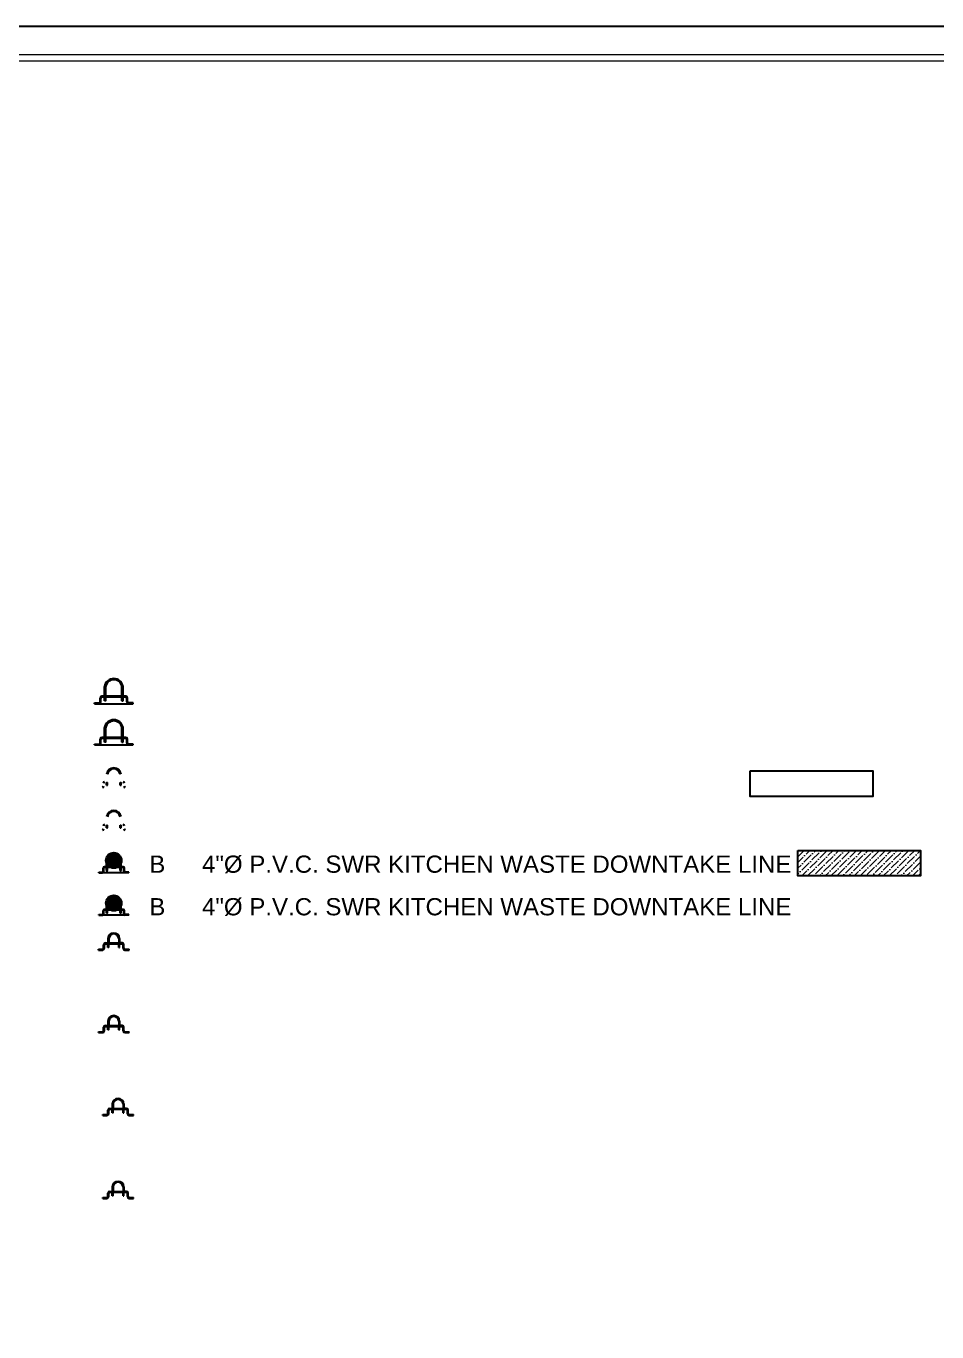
# Model space of a CAD drawing. Header units: inches. Extents: x 1807 to 67852, y 1160 to 20242.
# Drawn here: x 12654 to 13251, y 8983 to 9839 of the extents above; entities that cross this region are included whole.
import ezdxf

# ---------------------------------------------------------------- set-up
doc = ezdxf.new("R2010")
doc.units = ezdxf.units.IN
doc.header["$MEASUREMENT"] = 0
for name, color, linetype, lineweight in [('4 upvc pip', 5, 'Continuous', 30), ('4 upvc pip hatch', 6, 'Continuous', 5), ('4. UPCV', 6, 'Continuous', 30), ('A-HATCH', 252, 'Continuous', 13), ('COLD WATER', 4, 'Continuous', 30), ('RAIN WATER', 32, 'Continuous', 30)]:
    doc.layers.add(name, color=color, linetype=linetype, lineweight=lineweight)
doc.styles.add('Krupalu', font='arial.ttf', dxfattribs={"height": 8})
pattern_1 = [(45, (12407.19628, 6419.67034), (-0.20375861, 0.20375861), []), (45, (12407.40004, 6419.67034), (-0.20375861, 0.20375861), [0.144079095, -0.072039548])]
pattern_2 = [(135, (13020.54735, 6419.67034), (0.20375861, 0.20375861), []), (135, (13020.3436, 6419.67034), (0.20375861, 0.20375861), [0.144079095, -0.072039548])]
pattern_3 = [(135, (13020.54735, 6365.31502), (0.20375861, 0.20375861), []), (135, (13020.3436, 6365.31502), (0.20375861, 0.20375861), [0.144079095, -0.072039548])]
pattern_4 = [(45, (12407.19628, 6365.31502), (-0.20375861, 0.20375861), []), (45, (12407.40004, 6365.31502), (-0.20375861, 0.20375861), [0.144079095, -0.072039548])]
pattern_5 = [(45, (12404.3791, 6528.17123), (-0.20375861, 0.20375861), []), (45, (12404.58286, 6528.17123), (-0.20375861, 0.20375861), [0.144079095, -0.072039548])]
pattern_6 = [(135, (13017.73017, 6528.17123), (0.20375861, 0.20375861), []), (135, (13017.5264, 6528.17123), (0.20375861, 0.20375861), [0.144079095, -0.072039548])]
pattern_7 = [(135, (13017.73017, 6474.02567), (0.20375861, 0.20375861), []), (135, (13017.5264, 6474.02567), (0.20375861, 0.20375861), [0.144079095, -0.072039548])]
pattern_8 = [(45, (12404.3791, 6474.02567), (-0.20375861, 0.20375861), []), (45, (12404.58286, 6474.02567), (-0.20375861, 0.20375861), [0.144079095, -0.072039548])]

msp = doc.modelspace()

# ---------------------------------------------------------------- hatches: boundary and pattern name
at = {"layer": '4 upvc pip'}
h = msp.add_hatch(dxfattribs=at)
h.set_pattern_fill('ANSI33', color=256, scale=0.960527, angle=180, style=0)
h.set_pattern_definition([(45, (12594.80487, 7108.31187), (-0.169798842, 0.169798842), []), (45, (12594.97467, 7108.31187), (-0.169798842, 0.169798842), [0.120065913, -0.060032956])])
h.paths.add_polyline_path([(12706.91, 9342.84), (12706.31, 9342.84), (12706.31, 9340.92), (12706.91, 9340.92)])
h = msp.add_hatch(dxfattribs=at)
h.set_pattern_fill('ANSI33', color=256, scale=0.960527, angle=180, style=0)
h.set_pattern_definition([(135, (12827.3044, 7108.31187), (0.169798842, 0.169798842), []), (135, (12827.1346, 7108.31187), (0.169798842, 0.169798842), [0.120065913, -0.060032956])])
h.paths.add_polyline_path([(12715.2, 9342.84), (12715.8, 9342.84), (12715.8, 9340.92), (12715.2, 9340.92)])
h = msp.add_hatch(dxfattribs=at)
h.set_pattern_fill('ANSI33', color=256, scale=0.960527, angle=180, style=0)
h.set_pattern_definition([(45, (12594.80487, 7080.3727), (-0.169798842, 0.169798842), []), (45, (12594.97467, 7080.3727), (-0.169798842, 0.169798842), [0.120065913, -0.060032956])])
h.paths.add_polyline_path([(12706.91, 9314.9), (12706.31, 9314.9), (12706.31, 9312.98), (12706.91, 9312.98)])
h = msp.add_hatch(dxfattribs=at)
h.set_pattern_fill('ANSI33', color=256, scale=0.960527, angle=180, style=0)
h.set_pattern_definition([(135, (12827.3044, 7080.3727), (0.169798842, 0.169798842), []), (135, (12827.1346, 7080.3727), (0.169798842, 0.169798842), [0.120065913, -0.060032956])])
h.paths.add_polyline_path([(12715.2, 9314.9), (12715.8, 9314.9), (12715.8, 9312.98), (12715.2, 9312.98)])
at = {"layer": '4 upvc pip hatch', "ltscale": 0.7}
h = msp.add_hatch(dxfattribs=at)
h.set_pattern_fill('ANSI31', color=256, scale=2.640081, style=0)
h.set_pattern_definition([(45, (-80756.9025, 14735.4102), (-0.2333523565, 0.2333523565), [])])
h.paths.add_polyline_path([(12707.24, 9291.65, 1), (12714.86, 9291.65, 1)])
h = msp.add_hatch(dxfattribs=at)
h.set_pattern_fill('ANSI31', color=256, scale=2.640081, style=0)
h.set_pattern_definition([(45, (-80756.9025, 14707.4901), (-0.2333523565, 0.2333523565), [])])
h.paths.add_polyline_path([(12707.24, 9263.73, 1), (12714.86, 9263.73, 1)])
at = {"layer": '4. UPCV', "lineweight": 9, "ltscale": 50}
h = msp.add_hatch(dxfattribs=at)
h.set_pattern_fill('ANSI36', color=256, scale=21.6, style=0)
h.set_pattern_definition([(45, (-230182.6094, 136540.7924), (1.431891232, 5.25026785), [6.75, -1.35, 0, -1.35])])
h.paths.add_polyline_path([(13159.49, 9298.24), (13239.98, 9298.24), (13239.98, 9281.49), (13159.49, 9281.49)])
at = {"layer": '4. UPCV', "ltscale": 50}
h = msp.add_hatch(dxfattribs=at)
h.set_pattern_fill('ANSI33', color=256, scale=0.960527, angle=180, style=0)
h.set_pattern_definition([(45, (12594.80487, 7052.4526), (-0.169798842, 0.169798842), []), (45, (12594.97467, 7052.4526), (-0.169798842, 0.169798842), [0.120065913, -0.060032956])])
h.paths.add_polyline_path([(12706.91, 9286.98), (12706.31, 9286.98), (12706.31, 9285.06), (12706.91, 9285.06)])
h = msp.add_hatch(dxfattribs=at)
h.set_pattern_fill('ANSI33', color=256, scale=0.960527, angle=180, style=0)
h.set_pattern_definition([(135, (12827.3044, 7052.4526), (0.169798842, 0.169798842), []), (135, (12827.1346, 7052.4526), (0.169798842, 0.169798842), [0.120065913, -0.060032956])])
h.paths.add_polyline_path([(12715.2, 9286.98), (12715.8, 9286.98), (12715.8, 9285.06), (12715.2, 9285.06)])
h = msp.add_hatch(dxfattribs=at)
h.set_pattern_fill('ANSI33', color=256, scale=0.960527, angle=180, style=0)
h.set_pattern_definition([(45, (12594.80487, 7024.5325), (-0.169798842, 0.169798842), []), (45, (12594.97467, 7024.5325), (-0.169798842, 0.169798842), [0.120065913, -0.060032956])])
h.paths.add_polyline_path([(12706.91, 9259.06), (12706.31, 9259.06), (12706.31, 9257.14), (12706.91, 9257.14)])
h = msp.add_hatch(dxfattribs=at)
h.set_pattern_fill('ANSI33', color=256, scale=0.960527, angle=180, style=0)
h.set_pattern_definition([(135, (12827.3044, 7024.5325), (0.169798842, 0.169798842), []), (135, (12827.1346, 7024.5325), (0.169798842, 0.169798842), [0.120065913, -0.060032956])])
h.paths.add_polyline_path([(12715.2, 9259.06), (12715.8, 9259.06), (12715.8, 9257.14), (12715.2, 9257.14)])
at = {"layer": 'COLD WATER'}
h = msp.add_hatch(dxfattribs=at)
h.set_pattern_fill('ANSI33', color=256, scale=1.152633, style=0)
h.set_pattern_definition(pattern_5)
h.paths.add_polyline_path([(12707.79, 9236.99), (12707.24, 9236.99), (12707.24, 9234.68), (12707.79, 9234.68)])
h = msp.add_hatch(dxfattribs=at)
h.set_pattern_fill('ANSI33', color=256, scale=1.152633, style=0)
h.set_pattern_definition(pattern_5)
h.paths.add_polyline_path([(12707.79, 9236.99), (12707.24, 9236.99), (12707.24, 9234.68), (12707.79, 9234.68)])
h = msp.add_hatch(dxfattribs=at)
h.set_pattern_fill('ANSI33', color=256, scale=1.152633, style=0)
h.set_pattern_definition(pattern_6)
h.paths.add_polyline_path([(12714.32, 9236.99), (12714.87, 9236.99), (12714.87, 9234.68), (12714.32, 9234.68)])
h = msp.add_hatch(dxfattribs=at)
h.set_pattern_fill('ANSI33', color=256, scale=1.152633, style=0)
h.set_pattern_definition(pattern_6)
h.paths.add_polyline_path([(12714.32, 9236.99), (12714.87, 9236.99), (12714.87, 9234.68), (12714.32, 9234.68)])
h = msp.add_hatch(dxfattribs=at)
h.set_pattern_fill('ANSI33', color=256, scale=1.152633, style=0)
h.set_pattern_definition(pattern_8)
h.paths.add_polyline_path([(12707.79, 9182.84), (12707.24, 9182.84), (12707.24, 9180.54), (12707.79, 9180.54)])
h = msp.add_hatch(dxfattribs=at)
h.set_pattern_fill('ANSI33', color=256, scale=1.152633, style=0)
h.set_pattern_definition(pattern_8)
h.paths.add_polyline_path([(12707.79, 9182.84), (12707.24, 9182.84), (12707.24, 9180.54), (12707.79, 9180.54)])
h = msp.add_hatch(dxfattribs=at)
h.set_pattern_fill('ANSI33', color=256, scale=1.152633, style=0)
h.set_pattern_definition(pattern_7)
h.paths.add_polyline_path([(12714.32, 9182.84), (12714.87, 9182.84), (12714.87, 9180.54), (12714.32, 9180.54)])
h = msp.add_hatch(dxfattribs=at)
h.set_pattern_fill('ANSI33', color=256, scale=1.152633, style=0)
h.set_pattern_definition(pattern_7)
h.paths.add_polyline_path([(12714.32, 9182.84), (12714.87, 9182.84), (12714.87, 9180.54), (12714.32, 9180.54)])
h = msp.add_hatch(dxfattribs=at)
h.set_pattern_fill('ANSI33', color=256, scale=1.152633, style=0)
h.set_pattern_definition(pattern_1)
h.paths.add_polyline_path([(12710.6, 9128.49), (12710.06, 9128.49), (12710.06, 9126.18), (12710.6, 9126.18)])
h = msp.add_hatch(dxfattribs=at)
h.set_pattern_fill('ANSI33', color=256, scale=1.152633, style=0)
h.set_pattern_definition(pattern_1)
h.paths.add_polyline_path([(12710.6, 9128.49), (12710.06, 9128.49), (12710.06, 9126.18), (12710.6, 9126.18)])
h = msp.add_hatch(dxfattribs=at)
h.set_pattern_fill('ANSI33', color=256, scale=1.152633, style=0)
h.set_pattern_definition(pattern_2)
h.paths.add_polyline_path([(12717.14, 9128.49), (12717.68, 9128.49), (12717.68, 9126.18), (12717.14, 9126.18)])
h = msp.add_hatch(dxfattribs=at)
h.set_pattern_fill('ANSI33', color=256, scale=1.152633, style=0)
h.set_pattern_definition(pattern_2)
h.paths.add_polyline_path([(12717.14, 9128.49), (12717.68, 9128.49), (12717.68, 9126.18), (12717.14, 9126.18)])
h = msp.add_hatch(dxfattribs=at)
h.set_pattern_fill('ANSI33', color=256, scale=1.152633, style=0)
h.set_pattern_definition(pattern_4)
h.paths.add_polyline_path([(12710.6, 9074.13), (12710.06, 9074.13), (12710.06, 9071.83), (12710.6, 9071.83)])
h = msp.add_hatch(dxfattribs=at)
h.set_pattern_fill('ANSI33', color=256, scale=1.152633, style=0)
h.set_pattern_definition(pattern_4)
h.paths.add_polyline_path([(12710.6, 9074.13), (12710.06, 9074.13), (12710.06, 9071.83), (12710.6, 9071.83)])
h = msp.add_hatch(dxfattribs=at)
h.set_pattern_fill('ANSI33', color=256, scale=1.152633, style=0)
h.set_pattern_definition(pattern_3)
h.paths.add_polyline_path([(12717.14, 9074.13), (12717.68, 9074.13), (12717.68, 9071.83), (12717.14, 9071.83)])
h = msp.add_hatch(dxfattribs=at)
h.set_pattern_fill('ANSI33', color=256, scale=1.152633, style=0)
h.set_pattern_definition(pattern_3)
h.paths.add_polyline_path([(12717.14, 9074.13), (12717.68, 9074.13), (12717.68, 9071.83), (12717.14, 9071.83)])
at = {"layer": 'RAIN WATER', "ltscale": 50}
h = msp.add_hatch(dxfattribs=at)
h.set_pattern_fill('ANSI33', color=256, scale=1.232991, angle=180, style=0)
h.set_pattern_definition([(45, (12561.8294, 6530.3867), (-0.217964095, 0.217964095), []), (45, (12562.04735, 6530.3867), (-0.217964095, 0.217964095), [0.15412389, -0.077061945])])
h.paths.add_polyline_path([(12705.74, 9398.76), (12704.96, 9398.76), (12704.96, 9396.3), (12705.74, 9396.3)])
h = msp.add_hatch(dxfattribs=at)
h.set_pattern_fill('ANSI33', color=256, scale=1.232991, angle=180, style=0)
h.set_pattern_definition([(135, (12860.2799, 6530.3867), (0.217964095, 0.217964095), []), (135, (12860.06192, 6530.3867), (0.217964095, 0.217964095), [0.15412389, -0.077061945])])
h.paths.add_polyline_path([(12716.37, 9398.76), (12717.15, 9398.76), (12717.15, 9396.3), (12716.37, 9396.3)])
h = msp.add_hatch(dxfattribs=at)
h.set_pattern_fill('ANSI33', color=256, scale=1.232991, angle=180, style=0)
h.set_pattern_definition([(45, (12561.8294, 6503.36432), (-0.217964095, 0.217964095), []), (45, (12562.04735, 6503.36432), (-0.217964095, 0.217964095), [0.15412389, -0.077061945])])
h.paths.add_polyline_path([(12705.74, 9371.74), (12704.96, 9371.74), (12704.96, 9369.28), (12705.74, 9369.28)])
h = msp.add_hatch(dxfattribs=at)
h.set_pattern_fill('ANSI33', color=256, scale=1.232991, angle=180, style=0)
h.set_pattern_definition([(135, (12860.2799, 6503.36432), (0.217964095, 0.217964095), []), (135, (12860.06192, 6503.36432), (0.217964095, 0.217964095), [0.15412389, -0.077061945])])
h.paths.add_polyline_path([(12716.37, 9371.74), (12717.15, 9371.74), (12717.15, 9369.28), (12716.37, 9369.28)])

# ---------------------------------------------------------------- linework, layer by layer
at = {"layer": '4 upvc pip'}
for points in [[(11297.95, 9838.79), (13721.15, 9838.79), (13721.15, 8125.42), (11297.95, 8125.42)], [(13128.19, 9350.39), (13208.68, 9350.39), (13208.68, 9333.65), (13128.19, 9333.65)]]:
    msp.add_lwpolyline(points, close=True, dxfattribs=at)
for points in [[(12706.31, 9340.92), (12706.31, 9342.84)], [(12706.91, 9340.92), (12706.91, 9342.84)], [(12715.2, 9340.92), (12715.2, 9342.84)], [(12715.8, 9340.92), (12715.8, 9342.84)], [(12706.31, 9312.98), (12706.31, 9314.9)], [(12706.91, 9312.98), (12706.91, 9314.9)], [(12715.2, 9312.98), (12715.2, 9314.9)], [(12715.8, 9312.98), (12715.8, 9314.9)]]:
    msp.add_lwpolyline(points, dxfattribs=at)
for centre, radius, start, end in [((12711.05, 9347.51), 4.82, 9.84226, 170.15774), ((12711.05, 9347.51), 4.21, 10.52513, 169.47487), ((12704.96, 9342.36), 0.934, 90, 180), ((12704.96, 9342.36), 0.48, 90, 180), ((12717.14, 9342.36), 0.934, 0, 90), ((12717.14, 9342.36), 0.48, 0, 90), ((12703.55, 9340.39), 0.48, 270, 0), ((12703.55, 9340.39), 0.934, 270, 0), ((12718.56, 9340.39), 0.934, 180, 270), ((12718.56, 9340.39), 0.48, 180, 270), ((12711.05, 9319.57), 4.82, 9.84226, 170.15774), ((12711.05, 9319.57), 4.21, 10.52513, 169.47487), ((12703.55, 9312.45), 0.934, 270, 0), ((12703.55, 9312.45), 0.48, 270, 0), ((12704.96, 9314.42), 0.934, 90, 180), ((12704.96, 9314.42), 0.48, 90, 180), ((12717.14, 9314.42), 0.934, 0, 90), ((12717.14, 9314.42), 0.48, 0, 90), ((12718.56, 9312.45), 0.934, 180, 270), ((12718.56, 9312.45), 0.48, 180, 270)]:
    msp.add_arc(centre, radius, start, end, dxfattribs=at)
at = {"layer": '4. UPCV', "ltscale": 50}
for p, q in [((12706.31, 9287.43), (12706.31, 9292.47)), ((12706.91, 9287.43), (12706.91, 9292.42)), ((12715.2, 9287.43), (12715.2, 9292.42)), ((12715.8, 9287.43), (12715.8, 9292.47)), ((12701.15, 9283.59), (12701.15, 9284.05)), ((12701.15, 9284.05), (12703.55, 9284.05)), ((12720.96, 9283.59), (12701.15, 9283.59)), ((12701.15, 9283.59), (12703.55, 9283.59)), ((12703.67, 9283.59), (12701.27, 9283.59)), ((12703.67, 9283.59), (12703.67, 9284.05)), ((12704.03, 9284.53), (12704.03, 9286.5)), ((12704.48, 9284.53), (12704.48, 9286.5)), ((12717.14, 9287.43), (12704.96, 9287.43)), ((12717.14, 9286.98), (12704.96, 9286.98)), ((12706.91, 9285.06), (12706.31, 9285.06)), ((12715.2, 9285.06), (12715.8, 9285.06)), ((12717.63, 9284.53), (12717.63, 9286.5)), ((12718.08, 9284.53), (12718.08, 9286.5)), ((12720.96, 9284.05), (12718.56, 9284.05)), ((12720.96, 9283.59), (12718.56, 9283.59)), ((12720.96, 9283.59), (12720.96, 9284.05)), ((12704.03, 9256.61), (12704.03, 9258.58)), ((12704.48, 9256.61), (12704.48, 9258.58)), ((12717.14, 9259.51), (12704.96, 9259.51)), ((12717.14, 9259.06), (12704.96, 9259.06)), ((12706.31, 9259.51), (12706.31, 9264.55)), ((12706.91, 9257.14), (12706.31, 9257.14)), ((12706.91, 9259.51), (12706.91, 9264.5)), ((12715.2, 9259.51), (12715.2, 9264.5)), ((12715.2, 9257.14), (12715.8, 9257.14)), ((12715.8, 9259.51), (12715.8, 9264.55)), ((12717.63, 9256.61), (12717.63, 9258.58)), ((12718.08, 9256.61), (12718.08, 9258.58)), ((12701.15, 9256.13), (12703.55, 9256.13)), ((12701.15, 9255.67), (12701.15, 9256.13)), ((12701.15, 9255.67), (12703.55, 9255.67)), ((12720.96, 9255.67), (12701.15, 9255.67)), ((12703.67, 9255.67), (12701.27, 9255.67)), ((12703.67, 9255.67), (12703.67, 9256.13)), ((12720.96, 9256.13), (12718.56, 9256.13)), ((12720.96, 9255.67), (12718.56, 9255.67)), ((12720.96, 9255.67), (12720.96, 9256.13))]:
    msp.add_line(p, q, dxfattribs=at)
msp.add_lwpolyline([(13159.49, 9298.24), (13239.98, 9298.24), (13239.98, 9281.49), (13159.49, 9281.49)], close=True, dxfattribs=at)
for points in [[(12706.31, 9285.06), (12706.31, 9286.98)], [(12706.91, 9285.06), (12706.91, 9286.98)], [(12715.2, 9285.06), (12715.2, 9286.98)], [(12715.8, 9285.06), (12715.8, 9286.98)], [(12706.31, 9257.14), (12706.31, 9259.06)], [(12706.91, 9257.14), (12706.91, 9259.06)], [(12715.2, 9257.14), (12715.2, 9259.06)], [(12715.8, 9257.14), (12715.8, 9259.06)]]:
    msp.add_lwpolyline(points, dxfattribs=at)
for centre, radius in [((12711.05, 9291.65), 5.12), ((12711.05, 9291.65), 5.12), ((12711.05, 9291.65), 5.12), ((12711.05, 9291.65), 4.08), ((12711.05, 9291.65), 4.08), ((12711.05, 9291.65), 4.08), ((12711.05, 9291.65), 4.08), ((12711.05, 9291.65), 3.81), ((12711.05, 9263.73), 5.12), ((12711.05, 9263.73), 5.12), ((12711.05, 9263.73), 5.12), ((12711.05, 9263.73), 4.08), ((12711.05, 9263.73), 4.08), ((12711.05, 9263.73), 4.08), ((12711.05, 9263.73), 4.08), ((12711.05, 9263.73), 3.81)]:
    msp.add_circle(centre, radius, dxfattribs=at)
for centre, radius, start, end in [((12711.05, 9291.65), 4.82, 9.84226, 170.15774), ((12711.05, 9291.65), 4.21, 10.52513, 169.47487), ((12703.55, 9284.53), 0.48, 270, 0), ((12703.55, 9284.53), 0.934, 270, 0), ((12704.96, 9286.5), 0.934, 90, 180), ((12704.96, 9286.5), 0.48, 90, 180), ((12717.14, 9286.5), 0.934, 0, 90), ((12717.14, 9286.5), 0.48, 0, 90), ((12718.56, 9284.53), 0.934, 180, 270), ((12718.56, 9284.53), 0.48, 180, 270), ((12711.05, 9263.73), 4.82, 9.84226, 170.15774), ((12711.05, 9263.73), 4.21, 10.52513, 169.47487), ((12703.55, 9256.61), 0.934, 270, 0), ((12703.55, 9256.61), 0.48, 270, 0), ((12704.96, 9258.58), 0.934, 90, 180), ((12704.96, 9258.58), 0.48, 90, 180), ((12717.14, 9258.58), 0.934, 0, 90), ((12717.14, 9258.58), 0.48, 0, 90), ((12718.56, 9256.61), 0.934, 180, 270), ((12718.56, 9256.61), 0.48, 180, 270)]:
    msp.add_arc(centre, radius, start, end, dxfattribs=at)
at = {"layer": 'A-HATCH'}
for points in [[(13655.4, 9820.03), (11359.62, 9820.03, 0.414214), (11316.72, 9777.12), (11316.72, 8191.17, 0.414214), (11363.7, 8144.18), (13652.35, 8144.18, 0.414214), (13702.39, 8194.22), (13702.39, 9773.04, 0.414214)], [(13655.4, 9815.86), (11359.62, 9815.86, 0.414214), (11320.89, 9777.12), (11320.89, 8191.17, 0.414214), (11363.7, 8148.35), (13652.35, 8148.35, 0.414214), (13698.22, 8194.22), (13698.22, 9773.04, 0.414214)]]:
    msp.add_lwpolyline(points, format="xyb", close=True, dxfattribs=at)
at = {"layer": 'COLD WATER'}
for p, q in [((12707.24, 9240.5), (12707.24, 9237.53)), ((12707.24, 9240.5), (12707.24, 9237.53)), ((12707.79, 9240.5), (12707.79, 9237.53)), ((12707.79, 9240.5), (12707.79, 9237.53)), ((12714.32, 9240.5), (12714.32, 9237.53)), ((12714.32, 9240.5), (12714.32, 9237.53)), ((12714.87, 9240.5), (12714.87, 9237.53)), ((12714.87, 9240.5), (12714.87, 9237.53)), ((12700.95, 9233.46), (12703.83, 9233.46)), ((12700.95, 9233.46), (12703.83, 9233.46)), ((12700.95, 9232.92), (12700.95, 9233.46)), ((12700.95, 9232.92), (12703.83, 9232.92)), ((12700.95, 9232.92), (12703.83, 9232.92)), ((12704.4, 9234.04), (12704.4, 9236.41)), ((12704.95, 9234.04), (12704.95, 9236.41)), ((12705.52, 9237.53), (12707.79, 9237.53)), ((12705.52, 9236.99), (12716.59, 9236.99)), ((12705.52, 9236.99), (12716.59, 9236.99)), ((12707.79, 9234.68), (12707.24, 9234.68)), ((12707.79, 9234.68), (12707.24, 9234.68)), ((12707.79, 9237.53), (12714.32, 9237.53)), ((12716.59, 9237.53), (12714.32, 9237.53)), ((12714.35, 9234.68), (12714.87, 9234.68)), ((12714.35, 9234.68), (12714.87, 9234.68)), ((12717.16, 9234.04), (12717.16, 9236.41)), ((12717.16, 9234.04), (12717.16, 9236.41)), ((12717.71, 9234.04), (12717.71, 9236.41)), ((12717.71, 9234.04), (12717.71, 9236.41)), ((12718.28, 9233.46), (12721.16, 9233.46)), ((12718.28, 9233.46), (12721.16, 9233.46)), ((12718.28, 9232.92), (12721.16, 9232.92)), ((12721.16, 9232.92), (12718.28, 9232.92)), ((12718.28, 9232.92), (12721.16, 9232.92)), ((12721.16, 9232.92), (12718.28, 9232.92)), ((12721.16, 9232.92), (12721.16, 9233.46)), ((12721.16, 9232.92), (12721.16, 9233.46)), ((12721.16, 9232.92), (12721.16, 9233.46)), ((12704.4, 9179.9), (12704.4, 9182.26)), ((12704.95, 9179.9), (12704.95, 9182.26)), ((12705.52, 9183.39), (12707.79, 9183.39)), ((12705.52, 9182.84), (12716.59, 9182.84)), ((12705.52, 9182.84), (12716.59, 9182.84)), ((12707.24, 9186.36), (12707.24, 9183.39)), ((12707.24, 9186.36), (12707.24, 9183.39)), ((12707.79, 9180.54), (12707.24, 9180.54)), ((12707.79, 9180.54), (12707.24, 9180.54)), ((12707.79, 9186.36), (12707.79, 9183.39)), ((12707.79, 9186.36), (12707.79, 9183.39)), ((12707.79, 9183.39), (12714.32, 9183.39)), ((12714.32, 9186.36), (12714.32, 9183.39)), ((12714.32, 9186.36), (12714.32, 9183.39)), ((12716.59, 9183.39), (12714.32, 9183.39)), ((12714.35, 9180.54), (12714.87, 9180.54)), ((12714.35, 9180.54), (12714.87, 9180.54)), ((12714.87, 9186.36), (12714.87, 9183.39)), ((12714.87, 9186.36), (12714.87, 9183.39)), ((12717.16, 9179.9), (12717.16, 9182.26)), ((12717.16, 9179.9), (12717.16, 9182.26)), ((12717.71, 9179.9), (12717.71, 9182.26)), ((12717.71, 9179.9), (12717.71, 9182.26)), ((12700.95, 9178.77), (12700.95, 9179.32)), ((12700.95, 9179.32), (12703.83, 9179.32)), ((12700.95, 9179.32), (12703.83, 9179.32)), ((12700.95, 9178.77), (12703.83, 9178.77)), ((12700.95, 9178.77), (12703.83, 9178.77)), ((12718.28, 9179.32), (12721.16, 9179.32)), ((12718.28, 9179.32), (12721.16, 9179.32)), ((12721.16, 9178.77), (12718.28, 9178.77)), ((12718.28, 9178.77), (12721.16, 9178.77)), ((12721.16, 9178.77), (12718.28, 9178.77)), ((12718.28, 9178.77), (12721.16, 9178.77)), ((12721.16, 9178.77), (12721.16, 9179.32)), ((12721.16, 9178.77), (12721.16, 9179.32)), ((12721.16, 9178.77), (12721.16, 9179.32)), ((12708.34, 9129.03), (12710.6, 9129.03)), ((12708.34, 9128.49), (12719.4, 9128.49)), ((12708.34, 9128.49), (12719.4, 9128.49)), ((12710.06, 9132), (12710.06, 9129.03)), ((12710.06, 9132), (12710.06, 9129.03)), ((12710.6, 9132), (12710.6, 9129.03)), ((12710.6, 9132), (12710.6, 9129.03)), ((12710.6, 9129.03), (12717.14, 9129.03)), ((12717.14, 9132), (12717.14, 9129.03)), ((12717.14, 9132), (12717.14, 9129.03)), ((12719.4, 9129.03), (12717.14, 9129.03)), ((12717.68, 9132), (12717.68, 9129.03)), ((12717.68, 9132), (12717.68, 9129.03)), ((12703.76, 9124.96), (12706.64, 9124.96)), ((12703.76, 9124.96), (12706.64, 9124.96)), ((12703.76, 9124.42), (12703.76, 9124.96)), ((12703.76, 9124.42), (12706.64, 9124.42)), ((12703.76, 9124.42), (12706.64, 9124.42)), ((12707.22, 9125.54), (12707.22, 9127.91)), ((12707.76, 9125.54), (12707.76, 9127.91)), ((12710.6, 9126.18), (12710.06, 9126.18)), ((12710.6, 9126.18), (12710.06, 9126.18)), ((12717.17, 9126.18), (12717.68, 9126.18)), ((12717.17, 9126.18), (12717.68, 9126.18)), ((12719.98, 9125.54), (12719.98, 9127.91)), ((12719.98, 9125.54), (12719.98, 9127.91)), ((12720.52, 9125.54), (12720.52, 9127.91)), ((12720.52, 9125.54), (12720.52, 9127.91)), ((12721.1, 9124.96), (12723.98, 9124.96)), ((12721.1, 9124.96), (12723.98, 9124.96)), ((12721.1, 9124.42), (12723.98, 9124.42)), ((12723.98, 9124.42), (12721.1, 9124.42)), ((12721.1, 9124.42), (12723.98, 9124.42)), ((12723.98, 9124.42), (12721.1, 9124.42)), ((12723.98, 9124.42), (12723.98, 9124.96)), ((12723.98, 9124.42), (12723.98, 9124.96)), ((12723.98, 9124.42), (12723.98, 9124.96)), ((12710.06, 9077.65), (12710.06, 9074.67)), ((12710.06, 9077.65), (12710.06, 9074.67)), ((12710.6, 9077.65), (12710.6, 9074.67)), ((12710.6, 9077.65), (12710.6, 9074.67)), ((12717.14, 9077.65), (12717.14, 9074.67)), ((12717.14, 9077.65), (12717.14, 9074.67)), ((12717.68, 9077.65), (12717.68, 9074.67)), ((12717.68, 9077.65), (12717.68, 9074.67)), ((12703.76, 9070.06), (12703.76, 9070.61)), ((12703.76, 9070.61), (12706.64, 9070.61)), ((12703.76, 9070.61), (12706.64, 9070.61)), ((12703.76, 9070.06), (12706.64, 9070.06)), ((12703.76, 9070.06), (12706.64, 9070.06)), ((12707.22, 9071.18), (12707.22, 9073.55)), ((12707.76, 9071.18), (12707.76, 9073.55)), ((12708.34, 9074.67), (12710.6, 9074.67)), ((12708.34, 9074.13), (12719.4, 9074.13)), ((12708.34, 9074.13), (12719.4, 9074.13)), ((12710.6, 9071.83), (12710.06, 9071.83)), ((12710.6, 9071.83), (12710.06, 9071.83)), ((12710.6, 9074.67), (12717.14, 9074.67)), ((12719.4, 9074.67), (12717.14, 9074.67)), ((12717.17, 9071.83), (12717.68, 9071.83)), ((12717.17, 9071.83), (12717.68, 9071.83)), ((12719.98, 9071.18), (12719.98, 9073.55)), ((12719.98, 9071.18), (12719.98, 9073.55)), ((12720.52, 9071.18), (12720.52, 9073.55)), ((12720.52, 9071.18), (12720.52, 9073.55)), ((12721.1, 9070.61), (12723.98, 9070.61)), ((12721.1, 9070.61), (12723.98, 9070.61)), ((12723.98, 9070.06), (12721.1, 9070.06)), ((12721.1, 9070.06), (12723.98, 9070.06)), ((12723.98, 9070.06), (12721.1, 9070.06)), ((12721.1, 9070.06), (12723.98, 9070.06)), ((12723.98, 9070.06), (12723.98, 9070.61)), ((12723.98, 9070.06), (12723.98, 9070.61)), ((12723.98, 9070.06), (12723.98, 9070.61))]:
    msp.add_line(p, q, dxfattribs=at)
at = {"layer": 'COLD WATER', "ltscale": 50}
for p, q in [((12721.16, 9232.92), (12721.16, 9233.37)), ((12721.16, 9178.77), (12721.16, 9179.23)), ((12723.98, 9124.42), (12723.98, 9124.87)), ((12723.98, 9070.06), (12723.98, 9070.52))]:
    msp.add_line(p, q, dxfattribs=at)
at = {"layer": 'COLD WATER'}
for points in [[(12707.24, 9234.68), (12707.24, 9236.99)], [(12707.24, 9234.68), (12707.24, 9236.99)], [(12707.79, 9234.68), (12707.79, 9236.99)], [(12707.79, 9234.68), (12707.79, 9236.99)], [(12714.32, 9234.68), (12714.32, 9236.99)], [(12714.32, 9234.68), (12714.32, 9236.99)], [(12714.87, 9234.68), (12714.87, 9236.99)], [(12714.87, 9234.68), (12714.87, 9236.99)], [(12707.24, 9180.54), (12707.24, 9182.84)], [(12707.24, 9180.54), (12707.24, 9182.84)], [(12707.79, 9180.54), (12707.79, 9182.84)], [(12707.79, 9180.54), (12707.79, 9182.84)], [(12714.32, 9180.54), (12714.32, 9182.84)], [(12714.32, 9180.54), (12714.32, 9182.84)], [(12714.87, 9180.54), (12714.87, 9182.84)], [(12714.87, 9180.54), (12714.87, 9182.84)], [(12710.06, 9126.18), (12710.06, 9128.49)], [(12710.06, 9126.18), (12710.06, 9128.49)], [(12710.6, 9126.18), (12710.6, 9128.49)], [(12710.6, 9126.18), (12710.6, 9128.49)], [(12717.14, 9126.18), (12717.14, 9128.49)], [(12717.14, 9126.18), (12717.14, 9128.49)], [(12717.68, 9126.18), (12717.68, 9128.49)], [(12717.68, 9126.18), (12717.68, 9128.49)], [(12710.06, 9071.83), (12710.06, 9074.13)], [(12710.06, 9071.83), (12710.06, 9074.13)], [(12710.6, 9071.83), (12710.6, 9074.13)], [(12710.6, 9071.83), (12710.6, 9074.13)], [(12717.14, 9071.83), (12717.14, 9074.13)], [(12717.14, 9071.83), (12717.14, 9074.13)], [(12717.68, 9071.83), (12717.68, 9074.13)], [(12717.68, 9071.83), (12717.68, 9074.13)]]:
    msp.add_lwpolyline(points, dxfattribs=at)
for centre, radius, start, end in [((12711.05, 9240.25), 3.82, 3.85604, 176.14396), ((12711.05, 9240.25), 3.82, 3.85604, 176.14396), ((12711.05, 9240.25), 3.24, 3.85604, 176.14396), ((12711.05, 9240.25), 3.24, 3.85604, 176.14396), ((12703.83, 9234.04), 0.576, 270, 0), ((12703.83, 9234.04), 1.12, 270, 0), ((12705.52, 9236.41), 1.12, 90, 180), ((12705.52, 9236.41), 0.576, 90, 180), ((12705.52, 9236.41), 0.576, 90, 180), ((12716.59, 9236.41), 1.12, 0, 90), ((12716.59, 9236.41), 0.576, 0, 90), ((12716.59, 9236.41), 0.576, 0, 90), ((12718.28, 9234.04), 1.12, 180, 270), ((12718.28, 9234.04), 1.12, 180, 270), ((12718.28, 9234.04), 0.576, 180, 270), ((12718.28, 9234.04), 0.576, 180, 270), ((12711.05, 9186.1), 3.82, 3.85604, 176.14396), ((12711.05, 9186.1), 3.82, 3.85604, 176.14396), ((12711.05, 9186.1), 3.24, 3.85604, 176.14396), ((12711.05, 9186.1), 3.24, 3.85604, 176.14396), ((12703.83, 9179.9), 1.12, 270, 0), ((12703.83, 9179.9), 0.576, 270, 0), ((12705.52, 9182.26), 1.12, 90, 180), ((12705.52, 9182.26), 0.576, 90, 180), ((12705.52, 9182.26), 0.576, 90, 180), ((12716.59, 9182.26), 1.12, 0, 90), ((12716.59, 9182.26), 0.576, 0, 90), ((12716.59, 9182.26), 0.576, 0, 90), ((12718.28, 9179.9), 1.12, 180, 270), ((12718.28, 9179.9), 1.12, 180, 270), ((12718.28, 9179.9), 0.576, 180, 270), ((12718.28, 9179.9), 0.576, 180, 270), ((12708.34, 9127.91), 1.12, 90, 180), ((12708.34, 9127.91), 0.576, 90, 180), ((12708.34, 9127.91), 0.576, 90, 180), ((12713.87, 9131.74), 3.82, 3.85604, 176.14396), ((12713.87, 9131.74), 3.82, 3.85604, 176.14396), ((12713.87, 9131.74), 3.24, 3.85604, 176.14396), ((12713.87, 9131.74), 3.24, 3.85604, 176.14396), ((12719.4, 9127.91), 1.12, 0, 90), ((12719.4, 9127.91), 0.576, 0, 90), ((12719.4, 9127.91), 0.576, 0, 90), ((12706.64, 9125.54), 0.576, 270, 0), ((12706.64, 9125.54), 1.12, 270, 0), ((12721.1, 9125.54), 1.12, 180, 270), ((12721.1, 9125.54), 1.12, 180, 270), ((12721.1, 9125.54), 0.576, 180, 270), ((12721.1, 9125.54), 0.576, 180, 270), ((12713.87, 9077.39), 3.82, 3.85604, 176.14396), ((12713.87, 9077.39), 3.82, 3.85604, 176.14396), ((12713.87, 9077.39), 3.24, 3.85604, 176.14396), ((12713.87, 9077.39), 3.24, 3.85604, 176.14396), ((12706.64, 9071.18), 1.12, 270, 0), ((12706.64, 9071.18), 0.576, 270, 0), ((12708.34, 9073.55), 1.12, 90, 180), ((12708.34, 9073.55), 0.576, 90, 180), ((12708.34, 9073.55), 0.576, 90, 180), ((12719.4, 9073.55), 1.12, 0, 90), ((12719.4, 9073.55), 0.576, 0, 90), ((12719.4, 9073.55), 0.576, 0, 90), ((12721.1, 9071.18), 1.12, 180, 270), ((12721.1, 9071.18), 1.12, 180, 270), ((12721.1, 9071.18), 0.576, 180, 270), ((12721.1, 9071.18), 0.576, 180, 270)]:
    msp.add_arc(centre, radius, start, end, dxfattribs=at)
at = {"layer": 'RAIN WATER', "ltscale": 50}
for p, q in [((12704.96, 9399.35), (12704.96, 9405.81)), ((12705.74, 9399.35), (12705.74, 9405.74)), ((12716.37, 9399.35), (12716.37, 9405.74)), ((12717.15, 9399.35), (12717.15, 9405.81)), ((12698.34, 9394.41), (12698.34, 9395)), ((12698.34, 9395), (12701.42, 9395)), ((12698.34, 9394.41), (12701.42, 9394.41)), ((12701.58, 9394.41), (12698.49, 9394.41)), ((12701.42, 9394.41), (12720.53, 9394.41)), ((12702.04, 9395.61), (12702.04, 9398.15)), ((12702.62, 9395.61), (12702.62, 9398.15)), ((12718.87, 9399.35), (12703.24, 9399.35)), ((12718.87, 9398.76), (12703.24, 9398.76)), ((12705.74, 9396.3), (12704.96, 9396.3)), ((12716.37, 9396.3), (12717.15, 9396.3)), ((12719.49, 9395.61), (12719.49, 9398.15)), ((12720.07, 9395.61), (12720.07, 9398.15)), ((12720.53, 9394.41), (12723.62, 9394.41)), ((12723.77, 9395), (12720.69, 9395)), ((12723.77, 9394.41), (12720.69, 9394.41)), ((12723.77, 9394.41), (12723.77, 9395)), ((12704.96, 9372.32), (12704.96, 9378.79)), ((12705.74, 9372.32), (12705.74, 9378.72)), ((12716.37, 9372.32), (12716.37, 9378.72)), ((12717.15, 9372.32), (12717.15, 9378.79)), ((12698.34, 9367.97), (12701.42, 9367.97)), ((12698.34, 9367.39), (12698.34, 9367.97)), ((12702.04, 9368.59), (12702.04, 9371.12)), ((12702.62, 9368.59), (12702.62, 9371.12)), ((12718.87, 9372.32), (12703.24, 9372.32)), ((12718.87, 9371.74), (12703.24, 9371.74)), ((12705.74, 9369.28), (12704.96, 9369.28)), ((12716.37, 9369.28), (12717.15, 9369.28)), ((12719.49, 9368.59), (12719.49, 9371.12)), ((12720.07, 9368.59), (12720.07, 9371.12)), ((12723.77, 9367.97), (12720.69, 9367.97)), ((12723.77, 9367.39), (12723.77, 9367.97)), ((12698.34, 9367.39), (12701.42, 9367.39)), ((12701.58, 9367.39), (12698.49, 9367.39)), ((12701.42, 9367.39), (12720.53, 9367.39)), ((12720.53, 9367.39), (12723.62, 9367.39)), ((12723.77, 9367.39), (12720.69, 9367.39))]:
    msp.add_line(p, q, dxfattribs=at)
for points in [[(12704.96, 9396.3), (12704.96, 9398.76)], [(12705.74, 9396.3), (12705.74, 9398.76)], [(12716.37, 9396.3), (12716.37, 9398.76)], [(12717.15, 9396.3), (12717.15, 9398.76)], [(12704.96, 9369.28), (12704.96, 9371.74)], [(12705.74, 9369.28), (12705.74, 9371.74)], [(12716.37, 9369.28), (12716.37, 9371.74)], [(12717.15, 9369.28), (12717.15, 9371.74)]]:
    msp.add_lwpolyline(points, dxfattribs=at)
for centre, radius, start, end in [((12711.05, 9404.75), 6.18, 9.84226, 170.15774), ((12711.05, 9404.75), 5.41, 10.52513, 169.47487), ((12701.42, 9395.61), 0.616, 270, 0), ((12701.42, 9395.61), 1.2, 270, 0), ((12703.24, 9398.15), 1.2, 90, 180), ((12703.24, 9398.15), 0.616, 90, 180), ((12718.87, 9398.15), 1.2, 0, 90), ((12718.87, 9398.15), 0.616, 0, 90), ((12720.69, 9395.61), 1.2, 180, 270), ((12720.69, 9395.61), 0.616, 180, 270), ((12711.05, 9377.73), 6.18, 9.84226, 170.15774), ((12711.05, 9377.73), 5.41, 10.52513, 169.47487), ((12701.42, 9368.59), 1.2, 270, 0), ((12701.42, 9368.59), 0.616, 270, 0), ((12703.24, 9371.12), 1.2, 90, 180), ((12703.24, 9371.12), 0.616, 90, 180), ((12718.87, 9371.12), 1.2, 0, 90), ((12718.87, 9371.12), 0.616, 0, 90), ((12720.69, 9368.59), 1.2, 180, 270), ((12720.69, 9368.59), 0.616, 180, 270)]:
    msp.add_arc(centre, radius, start, end, dxfattribs=at)

# ---------------------------------------------------------------- texts
at = {"layer": '4. UPCV', "ltscale": 50, "style": 'Krupalu'}
for s, height, p in [('B', 11.28, (12734.32, 9283.59)), ('4"%%C P.V.C. SWR KITCHEN WASTE DOWNTAKE LINE ', 11.2789, (12768.89, 9283.59)), ('B', 11.28, (12734.32, 9255.67)), ('4"%%C P.V.C. SWR KITCHEN WASTE DOWNTAKE LINE ', 11.2789, (12768.89, 9255.67))]:
    msp.add_text(s, height=height, dxfattribs=at).set_placement(p)

doc.saveas('drawing.dxf')
